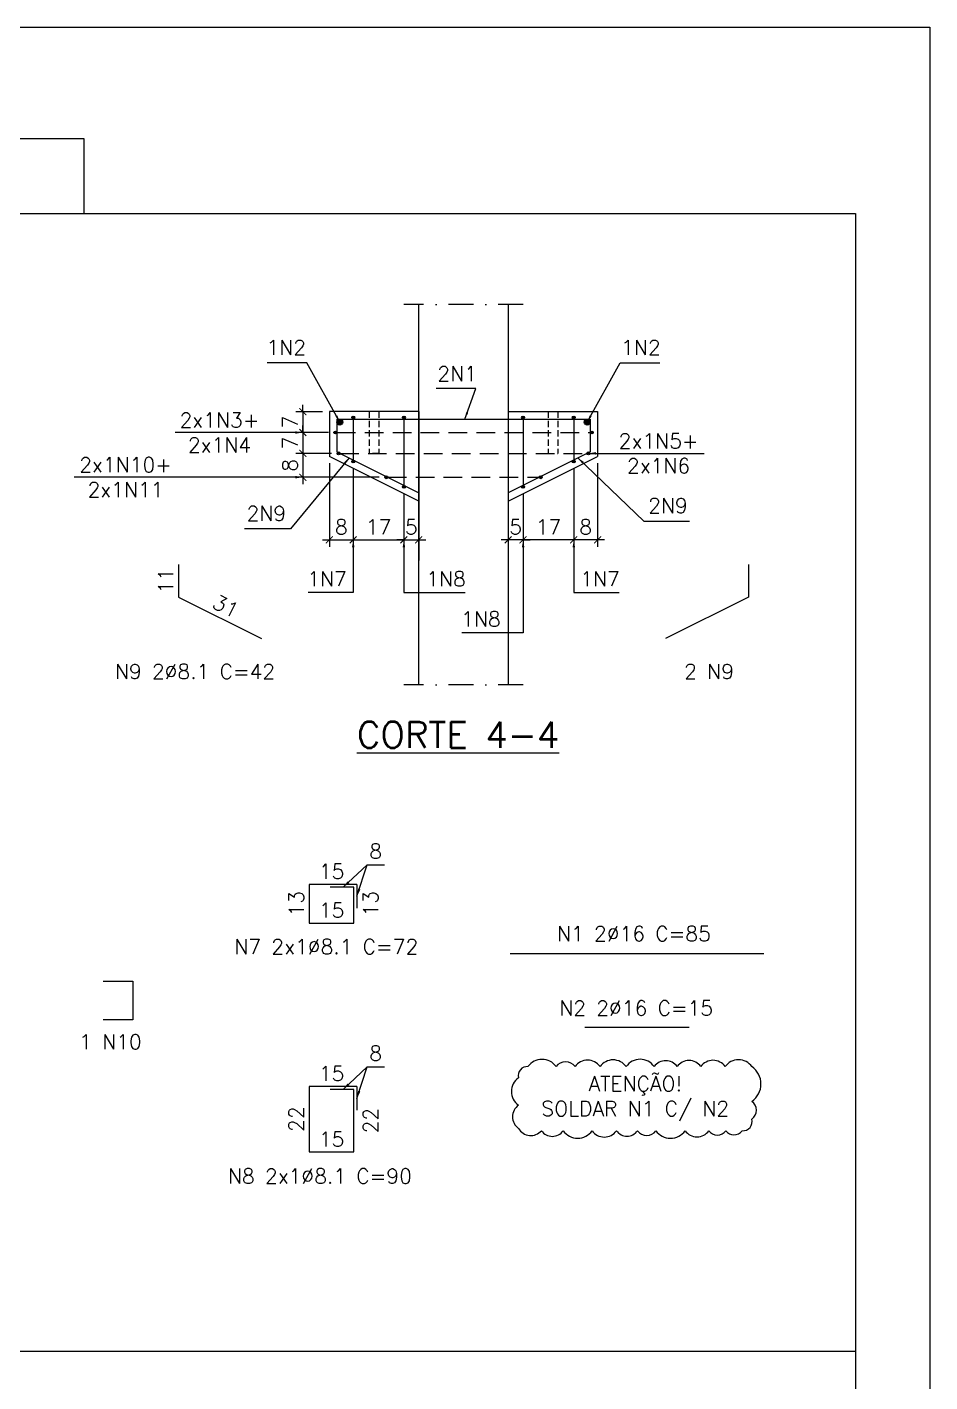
# Model space of a CAD drawing. Header units: centimetres. Extents: x 1658 to 19651, y 8294 to 11444.
# Drawn here: x 13487 to 14396, y 10080 to 11444 of the extents above; entities that cross this region are included whole.
import ezdxf

# ---------------------------------------------------------------- set-up
doc = ezdxf.new("R2010")
doc.units = ezdxf.units.CM
doc.header["$LTSCALE"] = 50
doc.header["$MEASUREMENT"] = 0
doc.header["$PDMODE"] = 67
for name, pattern in [('DASHDOT', [1, 0.5, -0.25, 0, -0.25]), ('DASHED', [0.75, 0.5, -0.25]), ('HIDDEN', [0.375, 0.25, -0.125])]:
    doc.linetypes.add(name, pattern=pattern)
doc.layers.add('10 TRACEJADO', color=1, linetype='DASHED', lineweight=13)
for name, color, linetype in [('FORMATO-PRECON', 2, 'Continuous'), ('HACHURAS-PRECON', 1, 'Continuous'), ('LINHA CENTRO-PRECON', 1, 'DASHDOT'), ('LINHA-01-PRECON', 1, 'Continuous'), ('LINHA-02-PRECON', 2, 'Continuous'), ('LINHA-04-PRECON', 4, 'Continuous'), ('X1', 2, 'Continuous')]:
    doc.layers.add(name, color=color, linetype=linetype)
doc.styles.add('PRECON-ROMANS', font='romans.shx')
doc.styles.get("Standard").update_dxf_attribs({"font": 'romans.shx'})
doc.dimstyles.new('ESC50-50', dxfattribs={"dimscale": 50, "dimtxt": 0.2, "dimasz": 0.15, "dimexe": 0.15, "dimexo": 0.15, "dimgap": 0.08, "dimtad": 1, "dimdec": 1, "dimzin": 12, "dimdsep": 46, "dimtxsty": 'Standard', "dimblk": 'ARCHTICK', "dimcen": 0.09, "dimdle": 0.15, "dimclrd": 256, "dimclre": 256, "dimclrt": 2, "dimazin": 3, "dimtfac": 1, "dimtdec": 1, "dimtmove": 1, "dimatfit": 2, "dimfxl": 0.15, "dimtolj": 1, "dimtzin": 0, "dimarcsym": 0})
doc.dimstyles.new('ESC75-25', dxfattribs={"dimscale": 0, "dimtxt": 15, "dimasz": 7, "dimexe": 7, "dimexo": 7, "dimgap": 5.5, "dimtad": 1, "dimdec": 1, "dimlfac": 0.333333, "dimdsep": 46, "dimtxsty": 'Standard', "dimblk": 'ARCHTICK', "dimcen": 0.1, "dimdle": 7, "dimclrd": 256, "dimclre": 256, "dimclrt": 2, "dimadec": 0, "dimazin": 0, "dimtfac": 1, "dimtdec": 1, "dimtix": 1, "dimtmove": 2, "dimatfit": 3, "dimfxl": 1, "dimarcsym": 0})
doc.dimstyles.new('ESC75-75', dxfattribs={"dimscale": 0, "dimtxt": 15, "dimasz": 7, "dimexe": 7, "dimexo": 7, "dimgap": 5.5, "dimtad": 1, "dimdec": 1, "dimdsep": 46, "dimtxsty": 'Standard', "dimblk": 'ARCHTICK', "dimcen": 0.1, "dimdle": 7, "dimclrd": 256, "dimclre": 256, "dimclrt": 2, "dimadec": 0, "dimazin": 0, "dimtfac": 1, "dimtdec": 1, "dimtix": 1, "dimtmove": 2, "dimatfit": 3, "dimfxl": 1, "dimarcsym": 0})

# ---------------------------------------------------------------- blocks, each defined once
blk = doc.blocks.new('A$C2E607E54')
at = {"layer": 'FORMATO-PRECON', "color": 6}
blk.add_line((1835, 4050), (685, 4050), dxfattribs=at)
at = {"layer": 'FORMATO-PRECON'}
for points in [[(0, 4200), (2970, 4200), (2970, 0), (0, 0)], [(685, 3950), (1835, 3950), (1835, 4050), (685, 4050)]]:
    blk.add_lwpolyline(points, close=True, dxfattribs=at)
at = {"layer": 'FORMATO-PRECON', "color": 6}
blk.add_lwpolyline([(100, 3950), (2870, 3950), (2870, 100), (100, 100)], close=True, dxfattribs=at)
blk = doc.blocks.new('_ArchTick')
at = {"color": 0, "linetype": 'ByBlock', "const_width": 0.15}
blk.add_lwpolyline([(-0.5, -0.5), (0.5, 0.5)], dxfattribs=at)
blk = doc.blocks.new('*D282')
at = {"layer": 'Defpoints', "color": 0, "transparency": 16777216}
for p in [(13791.4, 11011.8), (13815.4, 11006.7), (13815.4, 10927.8)]:
    blk.add_point(p, dxfattribs=at)
at = {"layer": 'LINHA-01-PRECON', "lineweight": -2, "transparency": 16777216}
for p, q in [((13791.4, 11004.8), (13791.4, 10920.8)), ((13815.4, 10999.7), (13815.4, 10920.8)), ((13784.4, 10927.8), (13822.4, 10927.8))]:
    blk.add_line(p, q, dxfattribs=at)
at = {"layer": 'LINHA-01-PRECON', "lineweight": -2, "transparency": 16777216, "xscale": 7, "yscale": 7, "zscale": 7, "rotation": 180}
blk.add_blockref('_ArchTick', (13791.4, 10927.8), dxfattribs=at)
at = {"layer": 'LINHA-01-PRECON', "lineweight": -2, "transparency": 16777216, "xscale": 7, "yscale": 7, "zscale": 7}
blk.add_blockref('_ArchTick', (13815.4, 10927.8), dxfattribs=at)
at = {"layer": 'LINHA-01-PRECON', "color": 2, "transparency": 16777216, "insert": (13803.4, 10940.8), "char_height": 15, "attachment_point": 5}
blk.add_mtext('8', dxfattribs=at)
blk = doc.blocks.new('*D283')
at = {"layer": 'Defpoints', "color": 0, "transparency": 16777216}
for p in [(13815.4, 11006.7), (13866.4, 10981.2), (13866.4, 10927.8)]:
    blk.add_point(p, dxfattribs=at)
at = {"layer": 'LINHA-01-PRECON', "lineweight": -2, "transparency": 16777216}
for p, q in [((13815.4, 10999.7), (13815.4, 10920.8)), ((13866.4, 10974.2), (13866.4, 10920.8)), ((13808.4, 10927.8), (13873.4, 10927.8))]:
    blk.add_line(p, q, dxfattribs=at)
at = {"layer": 'LINHA-01-PRECON', "lineweight": -2, "transparency": 16777216, "xscale": 7, "yscale": 7, "zscale": 7, "rotation": 180}
blk.add_blockref('_ArchTick', (13815.4, 10927.8), dxfattribs=at)
at = {"layer": 'LINHA-01-PRECON', "lineweight": -2, "transparency": 16777216, "xscale": 7, "yscale": 7, "zscale": 7}
blk.add_blockref('_ArchTick', (13866.4, 10927.8), dxfattribs=at)
at = {"layer": 'LINHA-01-PRECON', "color": 2, "transparency": 16777216, "insert": (13840.9, 10940.8), "char_height": 15, "attachment_point": 5}
blk.add_mtext('17', dxfattribs=at)
blk = doc.blocks.new('*D284')
at = {"layer": 'Defpoints', "color": 0, "transparency": 16777216}
for p in [(13866.4, 10981.2), (13881.4, 10927.8), (13881.4, 10927.8)]:
    blk.add_point(p, dxfattribs=at)
at = {"layer": 'LINHA-01-PRECON', "lineweight": -2, "transparency": 16777216}
for p, q in [((13866.4, 10974.2), (13866.4, 10920.8)), ((13866.4, 10927.8), (13859.4, 10927.8)), ((13866.4, 10927.8), (13881.4, 10927.8)), ((13881.4, 10927.8), (13888.4, 10927.8))]:
    blk.add_line(p, q, dxfattribs=at)
at = {"layer": 'LINHA-01-PRECON', "lineweight": -2, "transparency": 16777216, "xscale": 7, "yscale": 7, "zscale": 7}
blk.add_blockref('_ArchTick', (13866.4, 10927.8), dxfattribs=at)
at = {"layer": 'LINHA-01-PRECON', "lineweight": -2, "transparency": 16777216, "xscale": 7, "yscale": 7, "zscale": 7, "rotation": 180}
blk.add_blockref('_ArchTick', (13881.4, 10927.8), dxfattribs=at)
at = {"layer": 'LINHA-01-PRECON', "color": 2, "transparency": 16777216, "insert": (13873.9, 10940.8), "char_height": 15, "attachment_point": 5}
blk.add_mtext('5', dxfattribs=at)
blk = doc.blocks.new('*D285')
at = {"layer": 'Defpoints', "color": 0, "transparency": 16777216}
for p in [(13791.4, 11056.8), (13764.7, 11035.8), (13797.4, 11035.8)]:
    blk.add_point(p, dxfattribs=at)
at = {"layer": 'LINHA-01-PRECON', "lineweight": -2, "transparency": 16777216}
for p, q in [((13764.7, 11056.8), (13764.7, 11063.8)), ((13784.4, 11056.8), (13757.7, 11056.8)), ((13764.7, 11056.8), (13764.7, 11035.8)), ((13790.4, 11035.8), (13757.7, 11035.8)), ((13764.7, 11035.8), (13764.7, 11028.8))]:
    blk.add_line(p, q, dxfattribs=at)
at = {"layer": 'LINHA-01-PRECON', "lineweight": -2, "transparency": 16777216, "xscale": 7, "yscale": 7, "zscale": 7}
for p, rotation in [((13764.7, 11056.8), 270), ((13764.7, 11035.8), 90)]:
    blk.add_blockref('_ArchTick', p, dxfattribs=dict(at, rotation=rotation))
at = {"layer": 'LINHA-01-PRECON', "color": 2, "transparency": 16777216, "insert": (13751.7, 11046.3), "char_height": 15, "attachment_point": 5, "rotation": 90}
blk.add_mtext('7', dxfattribs=at)
blk = doc.blocks.new('*D286')
at = {"layer": 'Defpoints', "color": 0, "transparency": 16777216}
for p in [(13797.4, 11035.8), (13764.7, 11014.8), (13800.7, 11014.8)]:
    blk.add_point(p, dxfattribs=at)
at = {"layer": 'LINHA-01-PRECON', "lineweight": -2, "transparency": 16777216}
for p, q in [((13790.4, 11035.8), (13757.7, 11035.8)), ((13764.7, 11035.8), (13764.7, 11042.8)), ((13764.7, 11035.8), (13764.7, 11014.8)), ((13793.7, 11014.8), (13757.7, 11014.8)), ((13764.7, 11014.8), (13764.7, 11007.8))]:
    blk.add_line(p, q, dxfattribs=at)
at = {"layer": 'LINHA-01-PRECON', "lineweight": -2, "transparency": 16777216, "xscale": 7, "yscale": 7, "zscale": 7}
for p, rotation in [((13764.7, 11035.8), 270), ((13764.7, 11014.8), 90)]:
    blk.add_blockref('_ArchTick', p, dxfattribs=dict(at, rotation=rotation))
at = {"layer": 'LINHA-01-PRECON', "color": 2, "transparency": 16777216, "insert": (13751.7, 11025.3), "char_height": 15, "attachment_point": 5, "rotation": 90}
blk.add_mtext('7', dxfattribs=at)
blk = doc.blocks.new('*D297')
at = {"layer": 'Defpoints', "color": 0, "linetype": 'Continuous', "transparency": 16777216}
for p in [(13771.2, 10542), (13816.2, 10542), (13816.2, 10542)]:
    blk.add_point(p, dxfattribs=at)
at = {"layer": 'LINHA-01-PRECON', "color": 2, "linetype": 'Continuous', "transparency": 16777216, "insert": (13793.7, 10555), "char_height": 15, "attachment_point": 5}
blk.add_mtext('15', dxfattribs=at)
blk = doc.blocks.new('*D298')
at = {"layer": 'Defpoints', "color": 0, "linetype": 'Continuous', "transparency": 16777216}
for p in [(13771.2, 10581), (13771.2, 10581), (13771.2, 10542)]:
    blk.add_point(p, dxfattribs=at)
at = {"layer": 'LINHA-01-PRECON', "color": 2, "linetype": 'Continuous', "transparency": 16777216, "insert": (13758.2, 10561.5), "char_height": 15, "attachment_point": 5, "rotation": 90}
blk.add_mtext('13', dxfattribs=at)
blk = doc.blocks.new('*D299')
at = {"layer": 'Defpoints', "color": 0, "linetype": 'Continuous', "transparency": 16777216}
for p in [(13771.2, 10581), (13816.2, 10581), (13816.2, 10581)]:
    blk.add_point(p, dxfattribs=at)
at = {"layer": 'LINHA-01-PRECON', "color": 2, "linetype": 'Continuous', "transparency": 16777216, "insert": (13793.7, 10594), "char_height": 15, "attachment_point": 5}
blk.add_mtext('15', dxfattribs=at)
blk = doc.blocks.new('*D300')
at = {"layer": 'Defpoints', "color": 0, "linetype": 'Continuous', "transparency": 16777216}
for p in [(13816.2, 10581), (13816.2, 10581), (13816.2, 10542)]:
    blk.add_point(p, dxfattribs=at)
at = {"layer": 'LINHA-01-PRECON', "color": 2, "linetype": 'Continuous', "transparency": 16777216, "insert": (13833, 10561.5), "char_height": 15, "attachment_point": 5, "rotation": 90}
blk.add_mtext('13', dxfattribs=at)
blk = doc.blocks.new('*D301')
at = {"layer": 'Defpoints', "color": 0, "linetype": 'Continuous', "transparency": 16777216}
for p in [(13771.2, 10311.5), (13816.2, 10311.5), (13816.2, 10311.5)]:
    blk.add_point(p, dxfattribs=at)
at = {"layer": 'LINHA-01-PRECON', "color": 2, "linetype": 'Continuous', "transparency": 16777216, "insert": (13793.7, 10324.5), "char_height": 15, "attachment_point": 5}
blk.add_mtext('15', dxfattribs=at)
blk = doc.blocks.new('*D302')
at = {"layer": 'Defpoints', "color": 0, "linetype": 'Continuous', "transparency": 16777216}
for p in [(13771.2, 10377.6), (13771.2, 10377.6), (13771.2, 10311.5)]:
    blk.add_point(p, dxfattribs=at)
at = {"layer": 'LINHA-01-PRECON', "color": 2, "linetype": 'Continuous', "transparency": 16777216, "insert": (13758.2, 10344.6), "char_height": 15, "attachment_point": 5, "rotation": 90}
blk.add_mtext('22', dxfattribs=at)
blk = doc.blocks.new('*D303')
at = {"layer": 'Defpoints', "color": 0, "linetype": 'Continuous', "transparency": 16777216}
for p in [(13771.2, 10377.6), (13816.2, 10377.6), (13816.2, 10377.6)]:
    blk.add_point(p, dxfattribs=at)
at = {"layer": 'LINHA-01-PRECON', "color": 2, "linetype": 'Continuous', "transparency": 16777216, "insert": (13793.7, 10390.6), "char_height": 15, "attachment_point": 5}
blk.add_mtext('15', dxfattribs=at)
blk = doc.blocks.new('*D304')
at = {"layer": 'Defpoints', "color": 0, "linetype": 'Continuous', "transparency": 16777216}
for p in [(13816.2, 10377.6), (13816.2, 10377.6), (13816.2, 10311.5)]:
    blk.add_point(p, dxfattribs=at)
at = {"layer": 'LINHA-01-PRECON', "color": 2, "linetype": 'Continuous', "transparency": 16777216, "insert": (13833, 10343.1), "char_height": 15, "attachment_point": 5, "rotation": 90}
blk.add_mtext('22', dxfattribs=at)
blk = doc.blocks.new('*D305')
at = {"layer": 'Defpoints', "color": 0, "linetype": 'Continuous', "transparency": 16777216}
for p in [(13639.7, 10903), (13639.7, 10870.1), (13639.7, 10870.1)]:
    blk.add_point(p, dxfattribs=at)
at = {"layer": 'LINHA-01-PRECON', "color": 2, "linetype": 'Continuous', "transparency": 16777216, "insert": (13626.7, 10886.5), "char_height": 15, "attachment_point": 5, "rotation": 90}
blk.add_mtext('11', dxfattribs=at)
blk = doc.blocks.new('*D306')
at = {"layer": 'Defpoints', "color": 0, "linetype": 'Continuous', "transparency": 16777216}
for p in [(13639.7, 10870.1), (13723, 10828.5), (13723, 10828.5)]:
    blk.add_point(p, dxfattribs=at)
at = {"layer": 'LINHA-01-PRECON', "color": 2, "linetype": 'Continuous', "transparency": 16777216, "insert": (13687.2, 10860.9), "char_height": 15, "attachment_point": 5, "rotation": 333.4377}
blk.add_mtext('31', dxfattribs=at)
blk = doc.blocks.new('*D313')
at = {"layer": 'Defpoints', "color": 0, "transparency": 16777216}
for p in [(14037.4, 11006.7), (14061.4, 11011.8), (14037.4, 10927.8)]:
    blk.add_point(p, dxfattribs=at)
at = {"layer": 'LINHA-01-PRECON', "lineweight": -2, "transparency": 16777216}
for p, q in [((14037.4, 10999.7), (14037.4, 10920.8)), ((14061.4, 11004.8), (14061.4, 10920.8)), ((14068.4, 10927.8), (14030.4, 10927.8))]:
    blk.add_line(p, q, dxfattribs=at)
at = {"layer": 'LINHA-01-PRECON', "lineweight": -2, "transparency": 16777216, "xscale": 7, "yscale": 7, "zscale": 7, "rotation": 180}
blk.add_blockref('_ArchTick', (14037.4, 10927.8), dxfattribs=at)
at = {"layer": 'LINHA-01-PRECON', "lineweight": -2, "transparency": 16777216, "xscale": 7, "yscale": 7, "zscale": 7}
blk.add_blockref('_ArchTick', (14061.4, 10927.8), dxfattribs=at)
at = {"layer": 'LINHA-01-PRECON', "color": 2, "transparency": 16777216, "insert": (14049.4, 10940.8), "char_height": 15, "attachment_point": 5}
blk.add_mtext('8', dxfattribs=at)
blk = doc.blocks.new('*D314')
at = {"layer": 'Defpoints', "color": 0, "transparency": 16777216}
for p in [(14037.4, 11006.7), (13986.4, 10981.2), (13986.4, 10927.8)]:
    blk.add_point(p, dxfattribs=at)
at = {"layer": 'LINHA-01-PRECON', "lineweight": -2, "transparency": 16777216}
for p, q in [((14037.4, 10999.7), (14037.4, 10920.8)), ((13986.4, 10974.2), (13986.4, 10920.8)), ((14044.4, 10927.8), (13979.4, 10927.8))]:
    blk.add_line(p, q, dxfattribs=at)
at = {"layer": 'LINHA-01-PRECON', "lineweight": -2, "transparency": 16777216, "xscale": 7, "yscale": 7, "zscale": 7, "rotation": 180}
blk.add_blockref('_ArchTick', (13986.4, 10927.8), dxfattribs=at)
at = {"layer": 'LINHA-01-PRECON', "lineweight": -2, "transparency": 16777216, "xscale": 7, "yscale": 7, "zscale": 7}
blk.add_blockref('_ArchTick', (14037.4, 10927.8), dxfattribs=at)
at = {"layer": 'LINHA-01-PRECON', "color": 2, "transparency": 16777216, "insert": (14011.9, 10940.8), "char_height": 15, "attachment_point": 5}
blk.add_mtext('17', dxfattribs=at)
blk = doc.blocks.new('*D315')
at = {"layer": 'Defpoints', "color": 0, "transparency": 16777216}
for p in [(13986.4, 10981.2), (13971.4, 10927.8), (13971.4, 10927.8)]:
    blk.add_point(p, dxfattribs=at)
at = {"layer": 'LINHA-01-PRECON', "lineweight": -2, "transparency": 16777216}
for p, q in [((13986.4, 10974.2), (13986.4, 10920.8)), ((13971.4, 10927.8), (13964.4, 10927.8)), ((13986.4, 10927.8), (13971.4, 10927.8)), ((13986.4, 10927.8), (13993.4, 10927.8))]:
    blk.add_line(p, q, dxfattribs=at)
at = {"layer": 'LINHA-01-PRECON', "lineweight": -2, "transparency": 16777216, "xscale": 7, "yscale": 7, "zscale": 7}
blk.add_blockref('_ArchTick', (13971.4, 10927.8), dxfattribs=at)
at = {"layer": 'LINHA-01-PRECON', "lineweight": -2, "transparency": 16777216, "xscale": 7, "yscale": 7, "zscale": 7, "rotation": 180}
blk.add_blockref('_ArchTick', (13986.4, 10927.8), dxfattribs=at)
at = {"layer": 'LINHA-01-PRECON', "color": 2, "transparency": 16777216, "insert": (13978.9, 10940.8), "char_height": 15, "attachment_point": 5}
blk.add_mtext('5', dxfattribs=at)
blk = doc.blocks.new('*D328')
at = {"layer": 'Defpoints', "color": 0, "transparency": 16777216}
for p in [(13800.7, 11014.8), (13764.7, 10990.8), (13848.7, 10990.8)]:
    blk.add_point(p, dxfattribs=at)
at = {"layer": 'LINHA-01-PRECON', "lineweight": -2, "transparency": 16777216}
for p, q in [((13764.7, 11021.8), (13764.7, 10983.8)), ((13793.7, 11014.8), (13757.7, 11014.8)), ((13841.7, 10990.8), (13757.7, 10990.8))]:
    blk.add_line(p, q, dxfattribs=at)
at = {"layer": 'LINHA-01-PRECON', "lineweight": -2, "transparency": 16777216, "xscale": 7, "yscale": 7, "zscale": 7}
for p, rotation in [((13764.7, 11014.8), 90), ((13764.7, 10990.8), 270)]:
    blk.add_blockref('_ArchTick', p, dxfattribs=dict(at, rotation=rotation))
at = {"layer": 'LINHA-01-PRECON', "color": 2, "transparency": 16777216, "insert": (13751.7, 11002.8), "char_height": 15, "attachment_point": 5, "rotation": 90}
blk.add_mtext('8', dxfattribs=at)

msp = doc.modelspace()

# ---------------------------------------------------------------- hatches: boundary and pattern name
at = {"layer": 'LINHA-01-PRECON', "linetype": 'Continuous'}
h = msp.add_hatch(color=256, dxfattribs=at)
h.dxf.hatch_style = 1
edge = h.paths.add_edge_path()
edge.add_arc((13801.94, 11046.34), 3, 0, 360)
h = msp.add_hatch(color=256, dxfattribs=at)
h.dxf.hatch_style = 1
edge = h.paths.add_edge_path()
edge.add_arc((13815.44, 11050.84), 1.5, 0, 360)
h = msp.add_hatch(color=256, dxfattribs=at)
h.dxf.hatch_style = 1
edge = h.paths.add_edge_path()
edge.add_arc((13866.44, 11050.84), 1.5, 0, 360)
h = msp.add_hatch(color=256, dxfattribs=at)
h.dxf.hatch_style = 1
edge = h.paths.add_edge_path()
edge.add_arc((13986.44, 11050.84), 1.5, 0, 360)
h = msp.add_hatch(color=256, dxfattribs=at)
h.dxf.hatch_style = 1
edge = h.paths.add_edge_path()
edge.add_arc((14037.44, 11050.84), 1.5, 0, 360)
h = msp.add_hatch(color=256, dxfattribs=at)
h.dxf.hatch_style = 1
edge = h.paths.add_edge_path()
edge.add_arc((14050.94, 11046.34), 3, 0, 360)
h = msp.add_hatch(color=256, dxfattribs=at)
h.dxf.hatch_style = 1
edge = h.paths.add_edge_path()
edge.add_arc((13797.44, 11035.84), 1.5, 0, 360)
h = msp.add_hatch(color=256, dxfattribs=at)
h.dxf.hatch_style = 1
edge = h.paths.add_edge_path()
edge.add_arc((14055.44, 11035.84), 1.5, 0, 360)
h = msp.add_hatch(color=256, dxfattribs=at)
h.dxf.hatch_style = 1
edge = h.paths.add_edge_path()
edge.add_arc((13800.71, 11014.84), 1.5, 0, 360)
h = msp.add_hatch(color=256, dxfattribs=at)
h.dxf.hatch_style = 1
edge = h.paths.add_edge_path()
edge.add_arc((13815.44, 11006.73), 1.5, 0, 360)
h = msp.add_hatch(color=256, dxfattribs=at)
h.dxf.hatch_style = 1
edge = h.paths.add_edge_path()
edge.add_arc((14037.44, 11006.73), 1.5, 0, 360)
h = msp.add_hatch(color=256, dxfattribs=at)
h.dxf.hatch_style = 1
edge = h.paths.add_edge_path()
edge.add_arc((14052.17, 11014.84), 1.5, 0, 360)
h = msp.add_hatch(color=256, dxfattribs=at)
h.dxf.hatch_style = 1
edge = h.paths.add_edge_path()
edge.add_arc((13848.71, 10990.84), 1.5, 0, 360)
h = msp.add_hatch(color=256, dxfattribs=at)
h.dxf.hatch_style = 1
edge = h.paths.add_edge_path()
edge.add_arc((13866.44, 10981.23), 1.5, 0, 360)
h = msp.add_hatch(color=256, dxfattribs=at)
h.dxf.hatch_style = 1
edge = h.paths.add_edge_path()
edge.add_arc((13986.44, 10981.23), 1.5, 0, 360)
h = msp.add_hatch(color=256, dxfattribs=at)
h.dxf.hatch_style = 1
edge = h.paths.add_edge_path()
edge.add_arc((14004.17, 10990.84), 1.5, 0, 360)

# ---------------------------------------------------------------- linework, layer by layer
at = {"layer": '10 TRACEJADO', "linetype": 'HIDDEN', "ltscale": 0.5, "extrusion": (0, 1, 0)}
for p, q in [((13831.64, 11056.84), (13831.64, 11014.84)), ((13841.24, 11056.84), (13841.24, 11014.84)), ((14011.64, 11056.84), (14011.64, 11014.84)), ((14021.24, 11056.84), (14021.24, 11014.84)), ((13841.24, 11014.84), (13831.64, 11014.84)), ((14011.64, 11014.84), (14021.24, 11014.84))]:
    msp.add_line(p, q, dxfattribs=at)
at = {"layer": 'LINHA CENTRO-PRECON', "extrusion": (0, 1, 0)}
for p, q in [((13986.44, 11164.85), (13866.44, 11164.85)), ((13986.44, 10781.85), (13866.44, 10781.85))]:
    msp.add_line(p, q, dxfattribs=at)
at = {"layer": 'LINHA-01-PRECON'}
msp.add_line((14320.86, 10110.55), (12243.36, 10110.55), dxfattribs=at)
at = {"layer": 'LINHA-01-PRECON', "linetype": 'Continuous'}
msp.add_lwpolyline([(14216.71, 10397.46, 0.5205671), (14189.77, 10397.46, 0.5205671), (14165.32, 10397.46, 0.5205671), (14141.46, 10397.46, 0.5205671), (14118.42, 10397.46, 0.5205671), (14090.06, 10397.46, 0.5205671), (14063.86, 10397.46, 0.5205671), (14038.71, 10397.46, 0.5205671), (14019.6, 10397.46, 0.5205671), (13991.31, 10397.46, 0.5205671), (13981.82, 10386.27, 0.5205671), (13981.82, 10358.61, 0.5205671), (13981.82, 10335.36, 0.5205671), (14004.87, 10332.99, 0.5205671), (14026.75, 10332.99, 0.5205671), (14055.83, 10332.99, 0.5205671), (14080.33, 10332.99, 0.5205671), (14101.6, 10332.99, 0.5205671), (14120.09, 10332.99, 0.5205671), (14149.43, 10332.99, 0.5205671), (14173.45, 10332.99, 0.5205671), (14190.45, 10332.99, 0.5205671), (14206.83, 10332.99, 0.5205671), (14216.71, 10344.72, 0.5205671), (14216.71, 10362.47, 0.5205671)], format="xyb", close=True, dxfattribs=at)
for centre, radius in [((13801.94, 11046.34), 3), ((13815.44, 11050.84), 1.5), ((13866.44, 11050.84), 1.5), ((13986.44, 11050.84), 1.5), ((14037.44, 11050.84), 1.5), ((14050.94, 11046.34), 3), ((13797.44, 11035.84), 1.5), ((14055.44, 11035.84), 1.5), ((13800.71, 11014.84), 1.5), ((13815.44, 11006.73), 1.5), ((14037.44, 11006.73), 1.5), ((14052.17, 11014.84), 1.5), ((13848.71, 10990.84), 1.5), ((13866.44, 10981.23), 1.5), ((13986.44, 10981.23), 1.5), ((14004.17, 10990.84), 1.5)]:
    msp.add_circle(centre, radius, dxfattribs=at)
at = {"layer": 'LINHA-02-PRECON', "extrusion": (0, 1, 0)}
for p, q in [((13881.44, 10781.85), (13881.44, 11164.85)), ((13971.44, 11164.85), (13971.44, 10781.85)), ((13791.44, 11056.84), (13791.44, 11011.84)), ((13881.44, 11056.84), (13791.44, 11056.84)), ((13881.44, 11056.84), (13881.44, 10981.84)), ((13971.44, 11056.84), (13971.44, 10981.84)), ((13971.44, 11056.84), (14061.44, 11056.84)), ((14061.44, 11056.84), (14061.44, 11011.84)), ((13881.44, 10966.84), (13791.44, 11011.84)), ((13971.44, 10966.84), (14061.44, 11011.84)), ((13881.44, 10981.84), (13881.44, 10906.84)), ((13971.44, 10981.84), (13971.44, 10866.45))]:
    msp.add_line(p, q, dxfattribs=at)
at = {"layer": 'LINHA-04-PRECON', "extrusion": (0, 1, 0)}
for p, q in [((13798.94, 11049.34), (14053.94, 11049.34)), ((13815.44, 11049.34), (13815.44, 11008.23)), ((13866.44, 11049.34), (13866.44, 10982.73)), ((13986.44, 11049.34), (13986.44, 10982.73)), ((14037.44, 11049.34), (14037.44, 11008.23)), ((13973.55, 10511.44), (14228.55, 10511.44))]:
    msp.add_line(p, q, dxfattribs=at)
at = {"layer": 'LINHA-04-PRECON', "linetype": 'HIDDEN', "ltscale": 1.5, "extrusion": (0, 1, 0)}
for p, q in [((13798.94, 11035.84), (14053.94, 11035.84)), ((13802.21, 11014.84), (14050.67, 11014.84)), ((13850.21, 10990.84), (14002.67, 10990.84))]:
    msp.add_line(p, q, dxfattribs=at)
at = {"layer": 'LINHA-04-PRECON'}
for p, q in [((13819.2, 10580.98), (13771.2, 10580.98)), ((13771.2, 10580.98), (13771.2, 10541.97)), ((13816.2, 10577.98), (13792.2, 10577.98)), ((13816.2, 10541.97), (13816.2, 10577.98)), ((13819.2, 10580.98), (13819.2, 10556.98)), ((13771.2, 10541.97), (13816.2, 10541.97)), ((14153.55, 10436.95), (14048.55, 10436.95)), ((13819.2, 10377.56), (13771.2, 10377.56)), ((13771.2, 10377.56), (13771.2, 10311.55)), ((13816.2, 10374.56), (13792.2, 10374.56)), ((13816.2, 10311.55), (13816.2, 10374.56)), ((13819.2, 10377.56), (13819.2, 10353.56)), ((13771.2, 10311.55), (13816.2, 10311.55))]:
    msp.add_line(p, q, dxfattribs=at)
msp.add_lwpolyline([(13563.61, 10483.51), (13593.61, 10483.51), (13593.61, 10444.51), (13563.61, 10444.51)], dxfattribs=at)
for points in [[(13798.94, 11049.34, 0), (13798.94, 11016.48, 0), (13881.44, 10975.23, 0)], [(14053.94, 11049.34, 0), (14053.94, 11016.48, 0), (13971.44, 10975.23, 0)], [(13639.69, 10902.97, 0), (13639.69, 10870.11, 0), (13723, 10828.46, 0)], [(14213.19, 10902.97, 0), (14213.19, 10870.11, 0), (14129.89, 10828.46, 0)]]:
    msp.add_polyline3d(points, dxfattribs=at)

# ---------------------------------------------------------------- block references
at = {"layer": 'HACHURAS-PRECON', "xscale": 0.7499999999999996, "yscale": 0.7499999999999996, "zscale": 0.7499999999999996}
msp.add_blockref('A$C2E607E54', (12168.36, 8293.94), dxfattribs=at)

# ---------------------------------------------------------------- texts
at = {"layer": 'LINHA-01-PRECON', "color": 2, "linetype": 'Continuous', "char_height": 15, "attachment_point": 5}
for s, insert in [('1N2', (13747.95, 11121.45)), ('1N2', (14104.93, 11121.45)), ('2N1', (13920.03, 11094.95)), ('2x1N3+\\P2x1N4', (13680.86, 11035.84)), ('2x1N5+\\P2x1N6', (14122.8, 11014.84)), ('2x1N10+\\P2x1N11', (13586.27, 10990.84)), ('2N9', (14132.18, 10962.16)), ('2N9', (13727.95, 10954.37)), ('1N7', (13789.06, 10888.51)), ('1N8', (13908.89, 10888.51)), ('1N7', (14063.83, 10888.51)), ('1N8', (13944, 10848.12)), ('8', (13837.97, 10614.37)), ('8', (13837.97, 10410.95)), ('{\\C4;ATENÇÃO!\\P}SOLDAR N1 C/ N2', (14099.34, 10365.25))]:
    msp.add_mtext(s, dxfattribs=dict(at, insert=insert))
at = {"layer": 'LINHA-01-PRECON', "color": 4, "insert": (13921, 10731.61, -0.05), "char_height": 26.25, "attachment_point": 5}
msp.add_mtext('{\\LCORTE 4-4}', dxfattribs=at)
at = {"layer": 'X1', "style": 'PRECON-ROMANS'}
for s, p in [('N9 2%%C8.1 C=42', (13575.51, 10787.7)), ('2 N9', (14148.45, 10787.7)), ('N1 2%%C16 C=85', (14020.51, 10523.84)), ('N7 2x1%%C8.1 C=72', (13695.74, 10510.79)), ('N2 2%%C16 C=15', (14022.76, 10448.91)), ('1 N10', (13539.59, 10414.98)), ('N8 2x1%%C8.1 C=90', (13689.34, 10279.77))]:
    msp.add_text(s, height=15, dxfattribs=at).set_placement(p)

# ---------------------------------------------------------------- dimensions: what is measured, and where the dimension line sits
at = {"layer": 'LINHA-01-PRECON'}
for base, p1, p2, angle, picture, middle in [((13764.74, 11035.84), (13791.44, 11056.84), (13797.44, 11035.84), 90, '*D285', (13751.74, 11046.34)), ((13764.74, 11014.84), (13797.44, 11035.84), (13800.71, 11014.84), 90, '*D286', (13751.74, 11025.34)), ((13764.74, 10990.84), (13800.71, 11014.84), (13848.71, 10990.84), 90, '*D328', (13751.74, 11002.84)), ((13986.44, 10927.84), (14037.44, 11006.73), (13986.44, 10981.23), 180, '*D314', (14011.94, 10940.84)), ((14037.44, 10927.84), (14061.44, 11011.84), (14037.44, 11006.73), 180, '*D313', (14049.44, 10940.84)), ((13971.44, 10927.84), (13986.44, 10981.23), (13971.44, 10927.84), 180, '*D315', (13978.94, 10940.84))]:
    dim = msp.add_linear_dim(base=base, p1=p1, p2=p2, angle=angle, dimstyle='ESC75-25', override={"dimscale": 1}, dxfattribs=at)
    dim.commit()
    dim.dimension.update_dxf_attribs({"geometry": picture, "text_midpoint": middle})
for base, p1, p2, picture, middle in [((13815.44, 10927.84), (13791.44, 11011.84), (13815.44, 11006.73), '*D282', (13803.44, 10940.84)), ((13866.44, 10927.84), (13815.44, 11006.73), (13866.44, 10981.23), '*D283', (13840.94, 10940.84)), ((13881.44, 10927.84), (13866.44, 10981.23), (13881.44, 10927.84), '*D284', (13873.94, 10940.84))]:
    dim = msp.add_linear_dim(base=base, p1=p1, p2=p2, dimstyle='ESC75-25', override={"dimscale": 1}, dxfattribs=at)
    dim.commit()
    dim.dimension.update_dxf_attribs({"geometry": picture, "text_midpoint": middle})
at = {"layer": 'LINHA-01-PRECON', "linetype": 'Continuous'}
for p1, p2, picture, middle in [((13639.69, 10902.97), (13639.69, 10870.11), '*D305', (13626.69, 10886.54)), ((13639.69, 10870.11), (13723, 10828.46), '*D306', (13687.16, 10860.91))]:
    dim = msp.add_aligned_dim(p1=p1, p2=p2, distance=0, dimstyle='ESC75-25', override={"dimscale": 1, "dimse1": 1, "dimse2": 1, "dimsd1": 1, "dimsd2": 1}, dxfattribs=at)
    dim.commit()
    dim.dimension.update_dxf_attribs({"geometry": picture, "text_midpoint": middle})
for base, p1, p2, picture, middle in [((13816.2, 10580.98), (13771.2, 10580.98), (13816.2, 10580.98), '*D299', (13793.7, 10593.98)), ((13816.2, 10541.97), (13771.2, 10541.97), (13816.2, 10541.97), '*D297', (13793.7, 10554.97)), ((13816.2, 10377.56), (13771.2, 10377.56), (13816.2, 10377.56), '*D303', (13793.7, 10390.56)), ((13816.2, 10311.55), (13771.2, 10311.55), (13816.2, 10311.55), '*D301', (13793.7, 10324.55))]:
    dim = msp.add_linear_dim(base=base, p1=p1, p2=p2, dimstyle='ESC75-25', override={"dimscale": 1, "dimse1": 1, "dimse2": 1, "dimsd1": 1, "dimsd2": 1}, dxfattribs=at)
    dim.commit()
    dim.dimension.update_dxf_attribs({"geometry": picture, "text_midpoint": middle})
for base, p1, p2, picture, middle in [((13771.2, 10580.98), (13771.2, 10541.97), (13771.2, 10580.98), '*D298', (13758.2, 10561.47)), ((13771.2, 10377.56), (13771.2, 10311.55), (13771.2, 10377.56), '*D302', (13758.2, 10344.56))]:
    dim = msp.add_linear_dim(base=base, p1=p1, p2=p2, angle=90, dimstyle='ESC75-25', override={"dimscale": 1, "dimse1": 1, "dimse2": 1, "dimsd1": 1, "dimsd2": 1}, dxfattribs=at)
    dim.commit()
    dim.dimension.update_dxf_attribs({"geometry": picture, "text_midpoint": middle})
for base, p1, p2, picture, middle in [((13816.2, 10580.98), (13816.2, 10541.97), (13816.2, 10580.98), '*D300', (13832.98, 10561.47)), ((13816.2, 10377.56), (13816.2, 10311.55), (13816.2, 10377.56), '*D304', (13832.98, 10343.06))]:
    dim = msp.add_linear_dim(base=base, p1=p1, p2=p2, angle=90, dimstyle='ESC75-25', override={"dimscale": 1, "dimse1": 1, "dimse2": 1, "dimsd1": 1, "dimsd2": 1}, dxfattribs=at)
    dim.commit()
    dim.dimension.update_dxf_attribs({"geometry": picture, "text_midpoint": middle, "dimtype": 160})

# ---------------------------------------------------------------- leaders
for points in [[(13801.94, 11046.34), (13768.63, 11105.96), (13728.91, 11105.96)], [(14050.94, 11046.34), (14084.25, 11105.96), (14123.97, 11105.96)], [(13927.77, 11049.34), (13938.8, 11080.25), (13899.08, 11080.25)], [(13811.31, 11010.29), (13752.21, 10938.88), (13706.11, 10938.88)], [(14041.58, 11010.29), (14107.92, 10946.67), (14154.02, 10946.67)]]:
    msp.add_leader(points, dimstyle='ESC75-75', override={"dimscale": 1, "dimtad": 0}, dxfattribs=at)
at = {"layer": 'LINHA-01-PRECON'}
for points in [[(13764.74, 11035.84), (13636.32, 11035.84)], [(14052.17, 11014.84), (14168.77, 11014.84)], [(13764.74, 10990.84), (13534.47, 10990.84)], [(13815.44, 10927.84), (13815.44, 10874.63), (13769.95, 10874.63)], [(13866.44, 10927.84), (13866.44, 10874.63), (13928, 10874.63)], [(13986.44, 10927.84), (13986.44, 10834.23), (13924.88, 10834.23)], [(14037.44, 10927.84), (14037.44, 10874.63), (14082.94, 10874.63)], [(13805.2, 10577.98), (13829.31, 10600.77)], [(13819.2, 10568.98), (13829.31, 10600.77), (13847, 10600.77)], [(13805.2, 10374.56), (13829.31, 10397.36)], [(13819.2, 10365.56), (13829.31, 10397.36), (13847, 10397.36)]]:
    msp.add_leader(points, dimstyle='ESC50-50', override={"dimgap": 0.08, "dimtad": 1}, dxfattribs=at)

doc.saveas('drawing.dxf')
